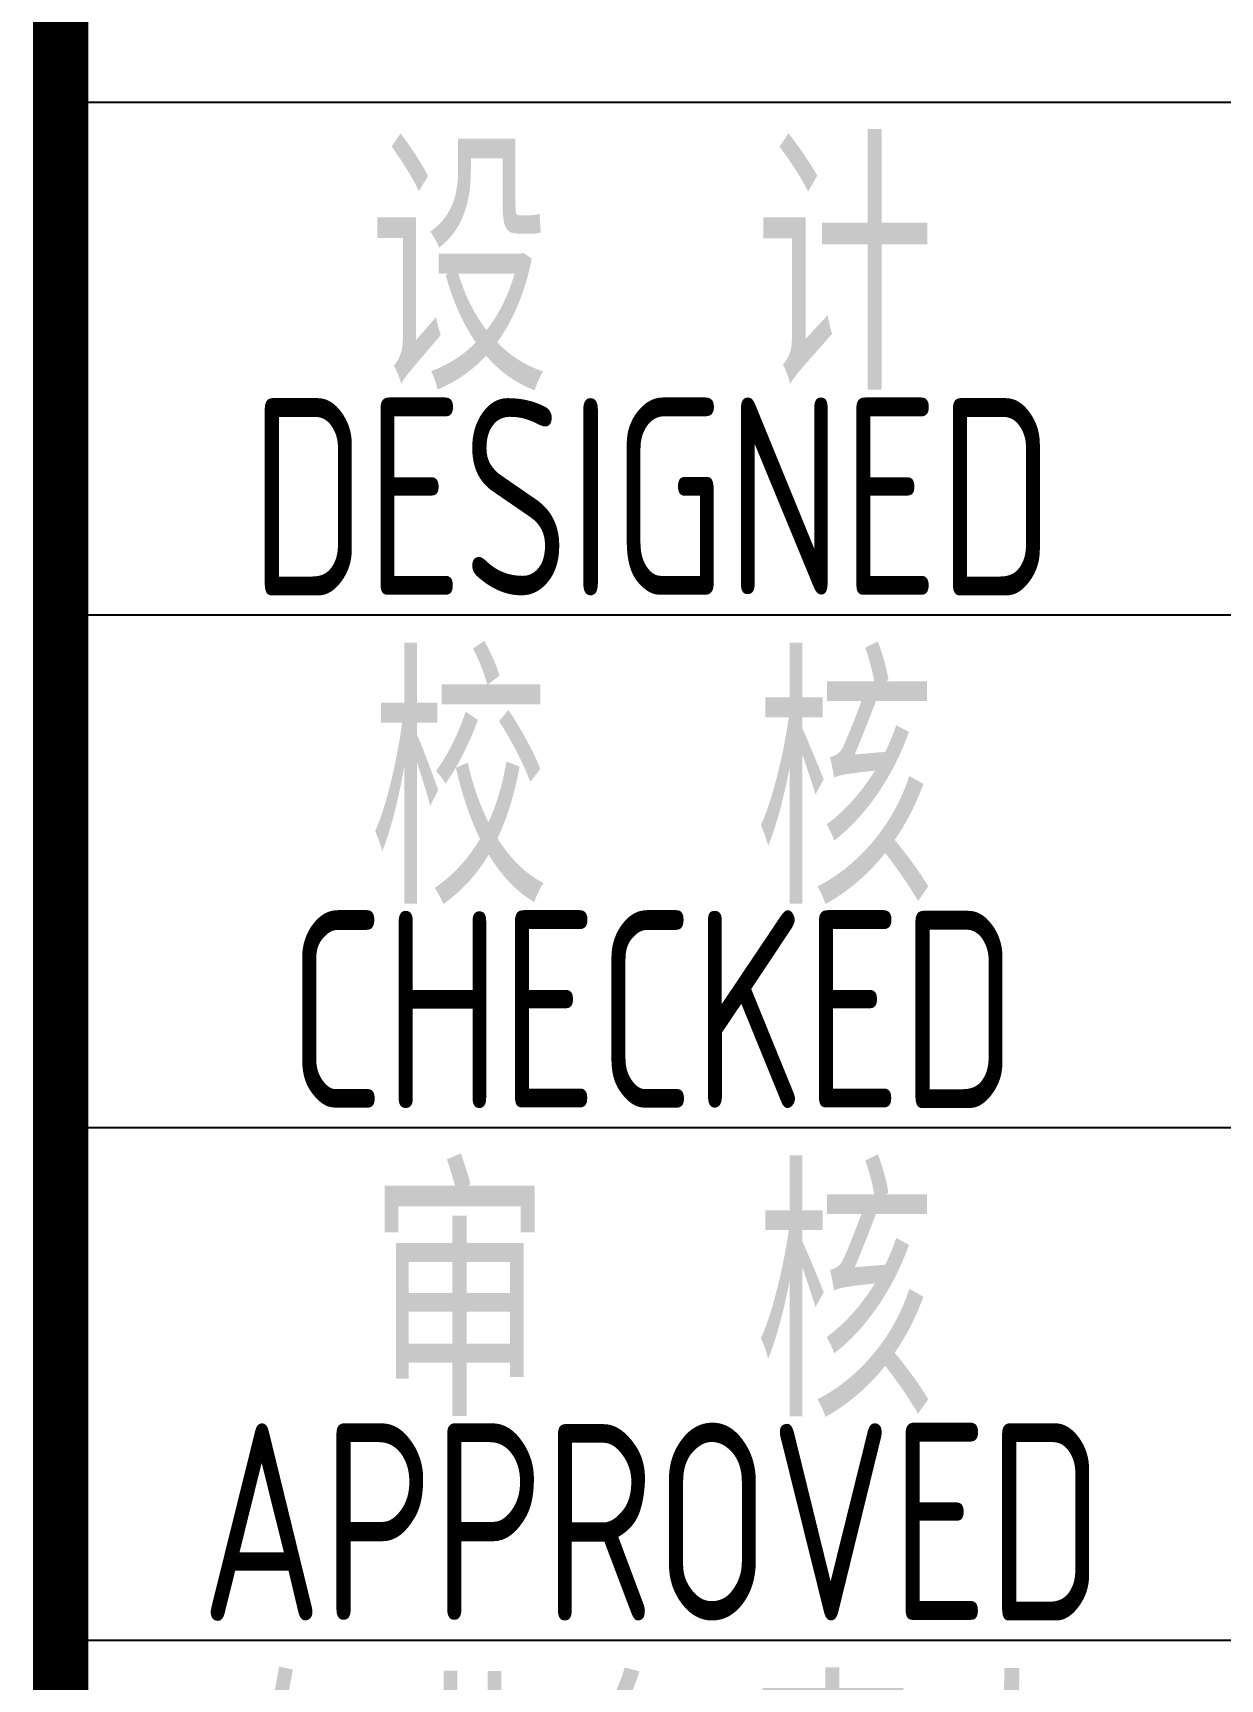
# Model space of a CAD drawing. Extents: x 4532298 to 10139194, y -639876 to -207028.
# Drawn here: x 4615275 to 4616780, y -346908 to -344821 of the extents above; entities that cross this region are included whole.
import ezdxf
from ezdxf.enums import TextEntityAlignment as Align

# ---------------------------------------------------------------- set-up
doc = ezdxf.new("R2010")
doc.units = 0
doc.header["$LTSCALE"] = 1000
doc.header["$MEASUREMENT"] = 0
doc.layers.get('0').update_dxf_attribs({"linetype": 'CONTINUOUS'})
doc.styles.add('AHD', font='sceie.shx', dxfattribs={"width": 0.7, "bigfont": 'sceic.shx'})

msp = doc.modelspace()

# ---------------------------------------------------------------- linework, layer by layer
for p, q in [((4615310.2, -344908.8), (4633310.2, -344908.8)), ((4615310.2, -345558.8), (4620810.2, -345558.8)), ((4615310.2, -346208.8), (4620810.2, -346208.8)), ((4615310.2, -346858.8), (4620810.2, -346858.8))]:
    msp.add_line(p, q)
msp.add_lwpolyline([(4633310.2, -343158.8, 70, 70, 0), (4615310.2, -343158.8, 70, 70, 0), (4615310.2, -349158.8, 0, 0, 0)], format="xyseb")
at = {"const_width": 70}
msp.add_lwpolyline([(4615310.2, -343158.8), (4615310.2, -349158.8)], dxfattribs=at)

# ---------------------------------------------------------------- texts
at = {"style": 'AHD', "width": 0.8}
for s, height, p in [('设  计', 300, (4616060.2, -345108.8)), ('设  计', 300, (4616060.2, -345108.8)), ('DESIGNED', 250, (4616060.2, -345408.8)), ('DESIGNED', 250, (4616060.2, -345408.8)), ('校  核', 300, (4616060.2, -345758.8)), ('校  核', 300, (4616060.2, -345758.8)), ('CHECKED', 250, (4616060.2, -346058.8)), ('CHECKED', 250, (4616060.2, -346058.8)), ('审  核', 300, (4616060.2, -346408.8)), ('审  核', 300, (4616060.2, -346408.8)), ('APPROVED', 250, (4616060.2, -346708.8)), ('APPROVED', 250, (4616060.2, -346708.8)), ('专业负责人', 300, (4616060.2, -347058.8))]:
    msp.add_text(s, height=height, dxfattribs=at).set_placement(p, align=Align.MIDDLE)

doc.saveas('drawing.dxf')
